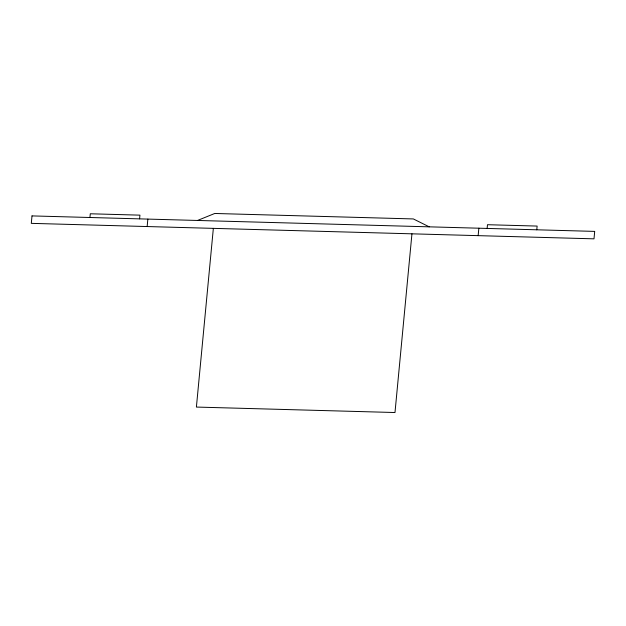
<?xml version="1.0" encoding="UTF-8"?>
<svg xmlns="http://www.w3.org/2000/svg" width="626" height="626" viewBox="0 0 626 626"><rect width="100%" height="100%" fill="white"/><g stroke="black" fill="none" stroke-linecap="round" stroke-linejoin="round"><path stroke-width="0.94" d="M89.933 217.504L90.285 213.779L139.934 215.148L139.582 218.865M147.149 226.542L147.853 219.1M213.349 228.365L196.4 407.064L394.99 412.526L411.947 233.827M478.147 235.65L478.851 228.2M487.13 228.427L487.482 224.711L537.131 226.072L536.779 229.797M197.503 220.462L214.757 213.474L413.356 218.936L429.201 226.839M32.004 215.907L31.3 223.357L593.996 238.835L594.7 231.393L32.004 215.907"/></g></svg>
